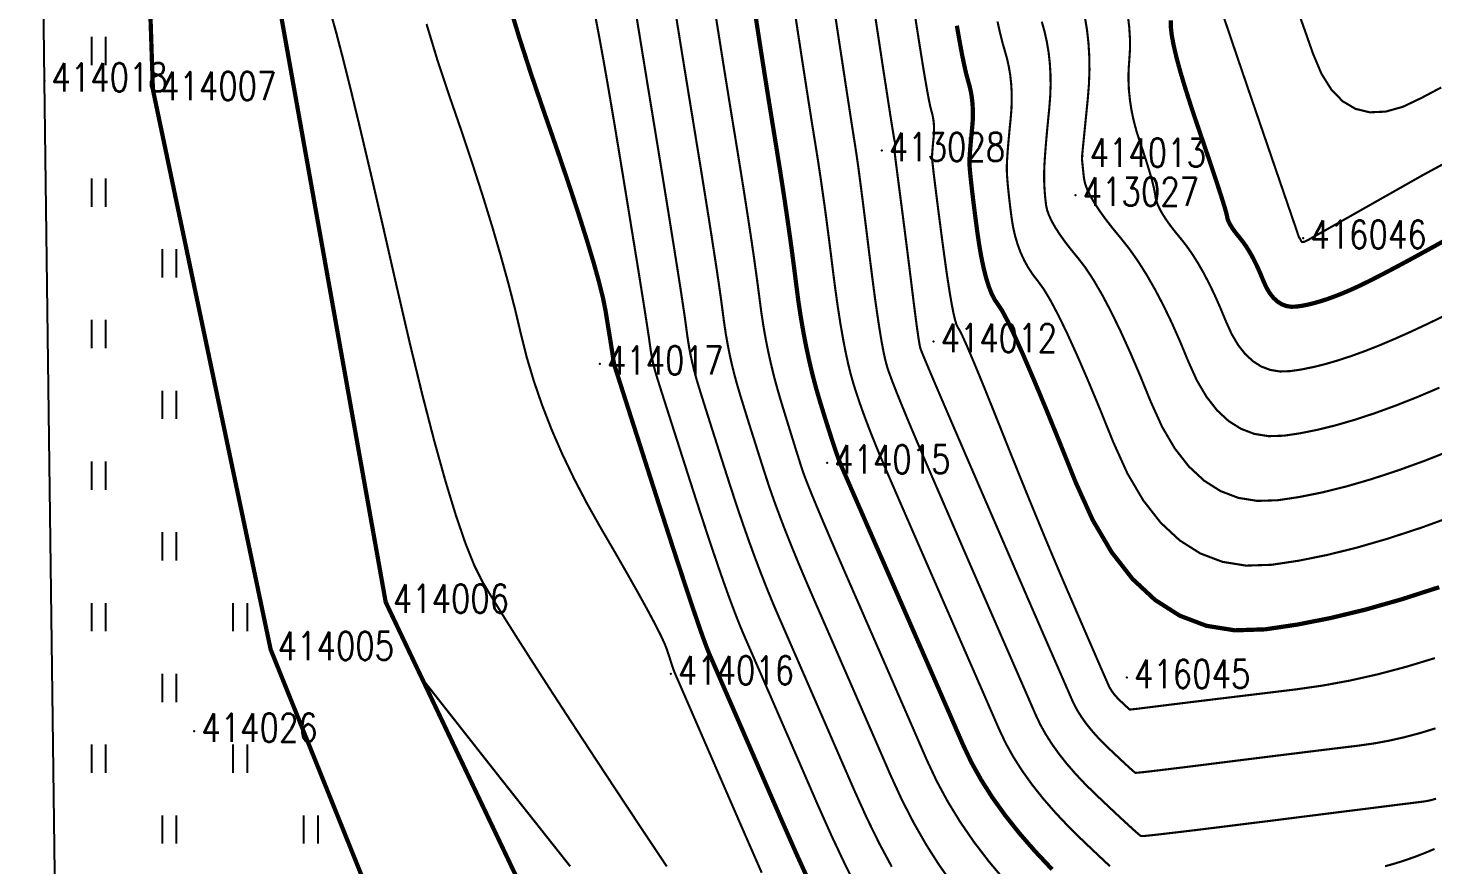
# Model space of a CAD drawing. Extents: x 871 to 1485, y 1110 to 1494.
# Drawn here: x 955.49 to 1005.14, y 1155.32 to 1184.88 of the extents above; entities that cross this region are included whole.
import ezdxf

# ---------------------------------------------------------------- set-up
doc = ezdxf.new("R2010")
doc.units = 0
doc.header["$LTSCALE"] = 0.5
doc.header["$PDSIZE"] = 0.2
doc.linetypes.add('X3', pattern=[5, 4, -1])
doc.layers.get('0').update_dxf_attribs({"linetype": 'CONTINUOUS'})
for name, color, linetype in [('DGX', 2, 'CONTINUOUS'), ('DLSS', 4, 'CONTINUOUS'), ('ZBTZ', 3, 'CONTINUOUS'), ('ZDH', 1, 'CONTINUOUS')]:
    doc.layers.add(name, color=color, linetype=linetype)
doc.styles.add('HZ', font='rs.shx', dxfattribs={"width": 0.8, "bigfont": 'hztxt.shx'})
doc.linetypes.add('1161', pattern='A,0,[149,AAA.SHX,S=0.15,R=0,X=0,Y=0],-1.6', length=1.6)

# ---------------------------------------------------------------- blocks, each defined once
blk = doc.blocks.new('gc323')
at = {"flags": 128}
for points in [[(-0.5, 0), (-0.5, 2)], [(0.5, 0), (0.5, 2)]]:
    blk.add_lwpolyline(points, dxfattribs=at)

msp = doc.modelspace()

# ---------------------------------------------------------------- linework, layer by layer
at = {"linetype": 'Continuous', "elevation": 10.434, "flags": 128}
msp.add_lwpolyline([(974.599, 1444.021), (976.622, 1297.17), (976.667, 1293.433), (977.082, 1260.359), (977.14, 1247.885), (987.302, 1248.093), (987.563, 1239.875), (979.366, 1239.67), (963.969, 1239.285), (964.736, 1230.673), (962.422, 1230.467), (963.264, 1211.145), (964.031, 1187.555), (968.129, 1164.597), (978.887, 1142.015), (988.427, 1127.787), (1013.14, 1137.603), (1027.097, 1144.743), (1039.656, 1152.3), (1045.268, 1155.482), (1064.515, 1166.983), (1082.553, 1177.399), (1093.084, 1183.61)], dxfattribs=at)
at = {"layer": 'DGX', "color": 3, "linetype": 'Continuous', "const_width": 0.15, "flags": 128}
for points, elevation in [([(983.15, 1154.608), (982.655, 1155.691), (982.117, 1156.91), (981.588, 1158.126), (981.119, 1159.205), (980.711, 1160.145), (980.362, 1160.946), (980.073, 1161.609), (979.845, 1162.134), (979.677, 1162.52), (979.568, 1162.768), (979.472, 1163.009), (979.338, 1163.371), (979.168, 1163.857), (978.961, 1164.465), (978.717, 1165.196), (978.437, 1166.049), (978.119, 1167.026), (977.765, 1168.124), (977.415, 1169.214), (977.111, 1170.163), (976.851, 1170.972), (976.637, 1171.64), (976.468, 1172.168), (976.344, 1172.555), (976.265, 1172.801), (976.232, 1172.907), (976.221, 1172.942), (976.212, 1172.979), (976.203, 1173.015), (976.194, 1173.052), (976.187, 1173.089), (976.18, 1173.127), (976.174, 1173.165), (976.169, 1173.203), (976.161, 1173.264), (976.145, 1173.367), (976.122, 1173.514), (976.092, 1173.703), (976.055, 1173.936), (976.01, 1174.212), (975.958, 1174.531), (975.899, 1174.893), (975.81, 1175.338), (975.669, 1175.907), (975.476, 1176.599), (975.23, 1177.416), (974.932, 1178.355), (974.582, 1179.419), (974.179, 1180.605), (973.724, 1181.916), (973.267, 1183.254), (972.856, 1184.522), (972.492, 1185.721)], 10), ([(991.685, 1155.161), (991.077, 1155.805), (990.522, 1156.443), (990.02, 1157.076), (989.57, 1157.703), (989.174, 1158.326), (988.829, 1158.943), (988.538, 1159.556), (988.265, 1160.182), (987.978, 1160.843), (987.675, 1161.537), (987.357, 1162.266), (987.024, 1163.029), (986.676, 1163.825), (986.313, 1164.656), (985.935, 1165.521), (985.57, 1166.354), (985.248, 1167.089), (984.969, 1167.727), (984.733, 1168.268), (984.539, 1168.712), (984.388, 1169.058), (984.279, 1169.306), (984.213, 1169.458), (984.163, 1169.582), (984.101, 1169.751), (984.027, 1169.963), (983.941, 1170.219), (983.844, 1170.519), (983.734, 1170.863), (983.613, 1171.251), (983.48, 1171.683), (983.345, 1172.144), (983.219, 1172.62), (983.102, 1173.11), (982.993, 1173.615), (982.893, 1174.134), (982.801, 1174.668), (982.718, 1175.216), (982.644, 1175.779), (982.572, 1176.355), (982.495, 1176.941), (982.413, 1177.539), (982.326, 1178.148), (982.235, 1178.768), (982.139, 1179.399), (982.038, 1180.04), (981.933, 1180.693), (981.826, 1181.353), (981.719, 1182.013), (981.613, 1182.675), (981.508, 1183.339), (981.404, 1184.004), (981.3, 1184.67), (981.198, 1185.338)], 12.5), ([(988.317, 1184.962), (988.414, 1184.409), (988.502, 1183.938), (988.582, 1183.548), (988.653, 1183.239), (988.716, 1183.01), (988.769, 1182.82), (988.813, 1182.626), (988.846, 1182.427), (988.869, 1182.223), (988.881, 1182.015), (988.884, 1181.802), (988.877, 1181.585), (988.859, 1181.363), (988.838, 1181.148), (988.819, 1180.951), (988.803, 1180.772), (988.789, 1180.612), (988.778, 1180.47), (988.77, 1180.347), (988.764, 1180.241), (988.761, 1180.154), (988.764, 1180.049), (988.776, 1179.888), (988.796, 1179.671), (988.825, 1179.399), (988.863, 1179.072), (988.909, 1178.689), (988.965, 1178.25), (989.029, 1177.756), (989.101, 1177.259), (989.178, 1176.809), (989.262, 1176.408), (989.351, 1176.054), (989.447, 1175.749), (989.548, 1175.491), (989.655, 1175.282), (989.769, 1175.12), (989.913, 1174.902), (990.115, 1174.522), (990.373, 1173.979), (990.688, 1173.275), (991.059, 1172.409), (991.488, 1171.381), (991.973, 1170.19), (992.514, 1168.838), (993.118, 1167.503), (993.788, 1166.364), (994.526, 1165.42), (995.33, 1164.672), (996.2, 1164.12), (997.138, 1163.764), (998.142, 1163.604), (999.214, 1163.639), (1000.344, 1163.806), (1001.524, 1164.038), (1002.755, 1164.335), (1004.037, 1164.699), (1005.369, 1165.128)], 15)]:
    msp.add_lwpolyline(points, dxfattribs=dict(at, elevation=elevation))
at = {"layer": 'DGX', "linetype": 'Continuous', "const_width": 0.075, "flags": 128}
for points, elevation in [([(978.065, 1155.262), (977.257, 1156.473), (976.367, 1157.818), (975.476, 1159.17), (974.667, 1160.404), (973.941, 1161.52), (973.298, 1162.518), (972.736, 1163.397), (972.258, 1164.158), (971.861, 1164.8), (971.547, 1165.324), (971.261, 1165.895), (970.948, 1166.677), (970.608, 1167.669), (970.241, 1168.873), (969.847, 1170.287), (969.427, 1171.912), (968.98, 1173.749), (968.506, 1175.796), (968.041, 1177.839), (967.619, 1179.661), (967.241, 1181.263), (966.907, 1182.645), (966.617, 1183.806), (966.371, 1184.747), (966.169, 1185.467)], 9), ([(984.81, 1154.454), (984.361, 1155.345), (983.891, 1156.34), (983.401, 1157.439), (982.923, 1158.539), (982.489, 1159.538), (982.098, 1160.435), (981.752, 1161.231), (981.449, 1161.927), (981.19, 1162.521), (980.975, 1163.013), (980.804, 1163.405), (980.646, 1163.781), (980.47, 1164.23), (980.275, 1164.749), (980.063, 1165.341), (979.833, 1166.003), (979.585, 1166.738), (979.319, 1167.544), (979.034, 1168.421), (978.757, 1169.286), (978.511, 1170.053), (978.297, 1170.722), (978.114, 1171.294), (977.963, 1171.768), (977.843, 1172.145), (977.755, 1172.425), (977.698, 1172.606), (977.659, 1172.74), (977.623, 1172.876), (977.589, 1173.012), (977.558, 1173.151), (977.531, 1173.29), (977.506, 1173.432), (977.484, 1173.574), (977.464, 1173.719), (977.433, 1173.944), (977.374, 1174.332), (977.289, 1174.88), (977.176, 1175.591), (977.036, 1176.463), (976.868, 1177.496), (976.674, 1178.691), (976.452, 1180.048), (976.228, 1181.407), (976.024, 1182.612), (975.841, 1183.66), (975.679, 1184.553), (975.538, 1185.291)], 10.5), ([(978.397, 1185.268), (978.507, 1184.582), (978.635, 1183.792), (978.78, 1182.898), (978.943, 1181.9), (979.123, 1180.798), (979.303, 1179.693), (979.464, 1178.688), (979.608, 1177.782), (979.733, 1176.976), (979.841, 1176.27), (979.93, 1175.663), (980.001, 1175.156), (980.054, 1174.749), (980.102, 1174.393), (980.156, 1174.041), (980.218, 1173.693), (980.286, 1173.348), (980.362, 1173.007), (980.445, 1172.67), (980.535, 1172.336), (980.632, 1172.006), (980.734, 1171.672), (980.841, 1171.327), (980.952, 1170.97), (981.068, 1170.602), (981.188, 1170.223), (981.312, 1169.832), (981.44, 1169.429), (981.573, 1169.015), (981.717, 1168.58), (981.881, 1168.115), (982.065, 1167.618), (982.268, 1167.091), (982.49, 1166.534), (982.732, 1165.946), (982.994, 1165.327), (983.275, 1164.677), (983.572, 1163.999), (983.88, 1163.294), (984.2, 1162.561), (984.531, 1161.802), (984.873, 1161.016), (985.227, 1160.204), (985.593, 1159.364), (985.97, 1158.497), (986.364, 1157.638), (986.783, 1156.821), (987.225, 1156.046), (987.691, 1155.314), (988.181, 1154.623)], 11.5), ([(993.727, 1155.272), (993.288, 1155.685), (992.785, 1156.161), (992.271, 1156.665), (991.798, 1157.166), (991.366, 1157.662), (990.975, 1158.155), (990.626, 1158.643), (990.317, 1159.128), (990.049, 1159.608), (989.822, 1160.085), (989.61, 1160.572), (989.386, 1161.086), (989.151, 1161.627), (988.903, 1162.194), (988.644, 1162.787), (988.373, 1163.407), (988.091, 1164.054), (987.796, 1164.727), (987.503, 1165.398), (987.223, 1166.038), (986.956, 1166.649), (986.703, 1167.229), (986.463, 1167.78), (986.237, 1168.3), (986.024, 1168.79), (985.825, 1169.25), (985.639, 1169.687), (985.464, 1170.108), (985.301, 1170.514), (985.15, 1170.904), (985.01, 1171.279), (984.883, 1171.638), (984.767, 1171.981), (984.663, 1172.309), (984.566, 1172.651), (984.471, 1173.037), (984.378, 1173.469), (984.286, 1173.945), (984.197, 1174.465), (984.109, 1175.03), (984.023, 1175.64), (983.939, 1176.294), (983.857, 1176.954), (983.777, 1177.58), (983.699, 1178.174), (983.623, 1178.734), (983.548, 1179.26), (983.476, 1179.754), (983.406, 1180.214), (983.338, 1180.641), (983.267, 1181.079), (983.188, 1181.57), (983.102, 1182.117), (983.008, 1182.717), (982.907, 1183.371), (982.798, 1184.08), (982.681, 1184.843), (982.557, 1185.661)], 13), ([(1005.255, 1157.658), (1005.159, 1157.628), (1005.064, 1157.603), (1004.97, 1157.582), (1004.876, 1157.565), (1004.783, 1157.552), (1004.623, 1157.532), (1004.325, 1157.495), (1003.89, 1157.441), (1003.319, 1157.369), (1002.61, 1157.28), (1001.764, 1157.174), (1000.781, 1157.05), (999.662, 1156.909), (998.547, 1156.77), (997.578, 1156.649), (996.755, 1156.548), (996.078, 1156.467), (995.547, 1156.405), (995.162, 1156.362), (994.924, 1156.339), (994.831, 1156.336), (994.789, 1156.364), (994.702, 1156.437), (994.569, 1156.554), (994.391, 1156.716), (994.167, 1156.922), (993.898, 1157.173), (993.584, 1157.469), (993.225, 1157.808), (992.857, 1158.169), (992.519, 1158.527), (992.21, 1158.882), (991.931, 1159.234), (991.681, 1159.583), (991.46, 1159.93), (991.268, 1160.273), (991.106, 1160.614), (990.955, 1160.962), (990.795, 1161.33), (990.626, 1161.716), (990.449, 1162.122), (990.264, 1162.546), (990.07, 1162.989), (989.868, 1163.451), (989.658, 1163.932), (989.435, 1164.442), (989.197, 1164.988), (988.943, 1165.571), (988.673, 1166.191), (988.388, 1166.848), (988.087, 1167.542), (987.77, 1168.274), (987.437, 1169.042), (987.114, 1169.791), (986.826, 1170.466), (986.574, 1171.065), (986.358, 1171.589), (986.177, 1172.038), (986.031, 1172.412), (985.921, 1172.71), (985.846, 1172.934), (985.787, 1173.157), (985.723, 1173.455), (985.653, 1173.828), (985.579, 1174.275), (985.5, 1174.796), (985.416, 1175.393), (985.328, 1176.064), (985.234, 1176.809), (985.142, 1177.553), (985.059, 1178.219), (984.985, 1178.808), (984.919, 1179.32), (984.862, 1179.753), (984.814, 1180.109), (984.774, 1180.388), (984.743, 1180.589), (984.709, 1180.805), (984.658, 1181.128), (984.591, 1181.558), (984.509, 1182.095), (984.41, 1182.739), (984.296, 1183.491), (984.165, 1184.349), (984.019, 1185.315)], 13.5), ([(1005.235, 1160.141), (1004.683, 1159.973), (1004.135, 1159.828), (1003.592, 1159.706), (1003.053, 1159.607), (1002.519, 1159.532), (1001.976, 1159.466), (1001.41, 1159.397), (1000.821, 1159.325), (1000.21, 1159.249), (999.575, 1159.171), (998.918, 1159.089), (998.238, 1159.004), (997.535, 1158.916), (996.864, 1158.832), (996.282, 1158.759), (995.787, 1158.699), (995.38, 1158.65), (995.061, 1158.612), (994.829, 1158.587), (994.686, 1158.573), (994.63, 1158.571), (994.605, 1158.588), (994.552, 1158.631), (994.472, 1158.702), (994.365, 1158.799), (994.231, 1158.923), (994.069, 1159.074), (993.88, 1159.252), (993.664, 1159.456), (993.443, 1159.673), (993.24, 1159.888), (993.054, 1160.102), (992.886, 1160.313), (992.736, 1160.523), (992.603, 1160.732), (992.488, 1160.938), (992.39, 1161.143), (992.299, 1161.353), (992.203, 1161.574), (992.102, 1161.806), (991.995, 1162.05), (991.884, 1162.305), (991.768, 1162.571), (991.646, 1162.849), (991.52, 1163.138), (991.368, 1163.485), (991.172, 1163.937), (990.93, 1164.492), (990.644, 1165.152), (990.312, 1165.916), (989.936, 1166.785), (989.515, 1167.757), (989.048, 1168.834), (988.589, 1169.896), (988.189, 1170.823), (987.848, 1171.616), (987.566, 1172.273), (987.343, 1172.797), (987.18, 1173.186), (987.075, 1173.44), (987.03, 1173.559), (987.011, 1173.636), (986.988, 1173.763), (986.959, 1173.94), (986.926, 1174.167), (986.888, 1174.444), (986.845, 1174.771), (986.797, 1175.148), (986.744, 1175.574), (986.689, 1176.022), (986.634, 1176.461), (986.58, 1176.891), (986.527, 1177.313), (986.474, 1177.726), (986.422, 1178.131), (986.371, 1178.528), (986.32, 1178.915), (986.273, 1179.276), (986.232, 1179.59), (986.197, 1179.857), (986.169, 1180.078), (986.147, 1180.252), (986.131, 1180.38), (986.122, 1180.461), (986.119, 1180.496), (986.12, 1180.509), (986.12, 1180.524), (986.122, 1180.542), (986.123, 1180.563), (986.125, 1180.587), (986.128, 1180.613), (986.13, 1180.642), (986.134, 1180.674), (986.136, 1180.707), (986.137, 1180.739), (986.137, 1180.77), (986.135, 1180.801), (986.132, 1180.831), (986.127, 1180.86), (986.12, 1180.889), (986.112, 1180.917), (986.094, 1181.011), (986.056, 1181.238), (985.998, 1181.597), (985.921, 1182.09), (985.825, 1182.715), (985.708, 1183.472), (985.573, 1184.363), (985.417, 1185.386)], 14), ([(986.835, 1185.336), (986.96, 1184.534), (987.071, 1183.838), (987.167, 1183.25), (987.25, 1182.768), (987.319, 1182.393), (987.374, 1182.125), (987.414, 1181.964), (987.445, 1181.855), (987.47, 1181.743), (987.489, 1181.629), (987.502, 1181.512), (987.509, 1181.393), (987.511, 1181.271), (987.506, 1181.146), (987.496, 1181.018), (987.484, 1180.895), (987.473, 1180.782), (987.464, 1180.68), (987.456, 1180.588), (987.45, 1180.506), (987.445, 1180.435), (987.442, 1180.375), (987.44, 1180.325), (987.445, 1180.239), (987.462, 1180.071), (987.49, 1179.82), (987.53, 1179.487), (987.582, 1179.071), (987.645, 1178.572), (987.72, 1177.992), (987.807, 1177.328), (987.897, 1176.665), (987.98, 1176.082), (988.058, 1175.582), (988.129, 1175.163), (988.194, 1174.825), (988.254, 1174.569), (988.307, 1174.395), (988.354, 1174.302), (988.416, 1174.2), (988.515, 1174), (988.651, 1173.7), (988.822, 1173.301), (989.031, 1172.802), (989.276, 1172.205), (989.557, 1171.508), (989.876, 1170.712), (990.206, 1169.884), (990.526, 1169.09), (990.835, 1168.329), (991.133, 1167.603), (991.42, 1166.91), (991.695, 1166.252), (991.96, 1165.627), (992.214, 1165.036), (992.45, 1164.492), (992.66, 1164.008), (992.844, 1163.582), (993.003, 1163.216), (993.136, 1162.909), (993.243, 1162.662), (993.325, 1162.473), (993.381, 1162.344), (993.424, 1162.247), (993.465, 1162.153), (993.504, 1162.064), (993.542, 1161.978), (993.577, 1161.896), (993.612, 1161.817), (993.644, 1161.743), (993.675, 1161.672), (993.707, 1161.603), (993.746, 1161.534), (993.791, 1161.463), (993.842, 1161.393), (993.898, 1161.321), (993.961, 1161.249), (994.029, 1161.177), (994.104, 1161.104), (994.177, 1161.035), (994.24, 1160.975), (994.295, 1160.924), (994.34, 1160.883), (994.376, 1160.85), (994.403, 1160.826), (994.421, 1160.811), (994.429, 1160.806), (994.448, 1160.806), (994.496, 1160.811), (994.574, 1160.82), (994.682, 1160.832), (994.819, 1160.849), (994.985, 1160.869), (995.182, 1160.894), (995.408, 1160.922), (995.694, 1160.958), (996.072, 1161.004), (996.54, 1161.062), (997.101, 1161.13), (997.752, 1161.209), (998.495, 1161.299), (999.329, 1161.4), (1000.255, 1161.512), (1001.23, 1161.65), (1002.214, 1161.83), (1003.206, 1162.053), (1004.207, 1162.318), (1005.216, 1162.624)], 14.5), ([(981.419, 1155.042), (980.833, 1156.381), (980.253, 1157.714), (979.75, 1158.872), (979.323, 1159.854), (978.972, 1160.661), (978.698, 1161.292), (978.5, 1161.747), (978.378, 1162.028), (978.333, 1162.132), (978.322, 1162.159), (978.306, 1162.206), (978.283, 1162.272), (978.254, 1162.358), (978.219, 1162.465), (978.178, 1162.591), (978.131, 1162.736), (978.077, 1162.902), (977.992, 1163.123), (977.848, 1163.433), (977.645, 1163.833), (977.384, 1164.322), (977.065, 1164.901), (976.687, 1165.57), (976.251, 1166.329), (975.756, 1167.177), (975.253, 1168.067), (974.792, 1168.949), (974.372, 1169.825), (973.994, 1170.693), (973.659, 1171.554), (973.365, 1172.409), (973.112, 1173.256), (972.902, 1174.097), (972.697, 1174.96), (972.461, 1175.875), (972.193, 1176.841), (971.895, 1177.86), (971.565, 1178.931), (971.204, 1180.054), (970.812, 1181.229), (970.388, 1182.455), (969.964, 1183.723), (969.571, 1185.022)], 9.5), ([(986.018, 1155.25), (985.572, 1156.083), (985.128, 1156.989), (984.686, 1157.968), (984.258, 1158.951), (983.858, 1159.871), (983.486, 1160.726), (983.141, 1161.517), (982.824, 1162.244), (982.535, 1162.907), (982.274, 1163.506), (982.04, 1164.041), (981.82, 1164.554), (981.601, 1165.088), (981.383, 1165.642), (981.165, 1166.216), (980.949, 1166.811), (980.733, 1167.426), (980.518, 1168.062), (980.303, 1168.718), (980.098, 1169.357), (979.911, 1169.942), (979.742, 1170.472), (979.591, 1170.948), (979.458, 1171.369), (979.342, 1171.736), (979.245, 1172.048), (979.165, 1172.306), (979.097, 1172.538), (979.034, 1172.773), (978.976, 1173.01), (978.922, 1173.249), (978.874, 1173.491), (978.831, 1173.736), (978.793, 1173.984), (978.759, 1174.234), (978.716, 1174.557), (978.648, 1175.024), (978.555, 1175.635), (978.437, 1176.39), (978.294, 1177.289), (978.127, 1178.332), (977.935, 1179.519), (977.718, 1180.85), (977.501, 1182.174), (977.31, 1183.341), (977.146, 1184.351), (977.007, 1185.204)], 11), ([(990.023, 1154.759), (989.447, 1155.442), (988.916, 1156.137), (988.432, 1156.842), (987.993, 1157.559), (987.601, 1158.287), (987.254, 1159.026), (986.928, 1159.776), (986.597, 1160.537), (986.261, 1161.307), (985.921, 1162.088), (985.575, 1162.879), (985.225, 1163.68), (984.871, 1164.492), (984.511, 1165.313), (984.168, 1166.099), (983.864, 1166.804), (983.598, 1167.426), (983.37, 1167.967), (983.18, 1168.426), (983.029, 1168.803), (982.916, 1169.098), (982.842, 1169.312), (982.781, 1169.501), (982.712, 1169.721), (982.633, 1169.973), (982.545, 1170.256), (982.447, 1170.571), (982.34, 1170.918), (982.224, 1171.296), (982.098, 1171.706), (981.973, 1172.134), (981.856, 1172.567), (981.749, 1173.004), (981.65, 1173.447), (981.561, 1173.894), (981.481, 1174.346), (981.411, 1174.802), (981.349, 1175.264), (981.286, 1175.755), (981.212, 1176.302), (981.127, 1176.904), (981.03, 1177.562), (980.921, 1178.275), (980.802, 1179.043), (980.67, 1179.867), (980.528, 1180.746), (980.384, 1181.626), (980.249, 1182.456), (980.124, 1183.234), (980.008, 1183.96), (979.901, 1184.636), (979.803, 1185.259)], 12), ([(989.754, 1185.108), (989.845, 1184.703), (989.933, 1184.352), (990.018, 1184.057), (990.094, 1183.786), (990.155, 1183.509), (990.203, 1183.225), (990.235, 1182.934), (990.254, 1182.637), (990.258, 1182.334), (990.247, 1182.024), (990.222, 1181.707), (990.191, 1181.4), (990.165, 1181.12), (990.142, 1180.865), (990.122, 1180.636), (990.107, 1180.434), (990.095, 1180.258), (990.087, 1180.108), (990.083, 1179.983), (990.083, 1179.858), (990.089, 1179.704), (990.102, 1179.522), (990.12, 1179.312), (990.144, 1179.072), (990.174, 1178.805), (990.209, 1178.509), (990.251, 1178.184), (990.304, 1177.853), (990.376, 1177.536), (990.466, 1177.233), (990.573, 1176.945), (990.699, 1176.672), (990.842, 1176.413), (991.004, 1176.168), (991.183, 1175.938), (991.39, 1175.655), (991.632, 1175.249), (991.911, 1174.722), (992.225, 1174.074), (992.575, 1173.303), (992.961, 1172.411), (993.384, 1171.397), (993.842, 1170.261), (994.346, 1169.146), (994.906, 1168.194), (995.521, 1167.407), (996.193, 1166.782), (996.92, 1166.321), (997.703, 1166.024), (998.541, 1165.89), (999.436, 1165.919), (1000.385, 1166.061), (1001.387, 1166.262), (1002.443, 1166.522), (1003.552, 1166.843), (1004.714, 1167.223), (1005.929, 1167.664)], 15.5), ([(1005.202, 1155.882), (1004.839, 1155.731), (1004.483, 1155.594), (1004.133, 1155.472), (1003.79, 1155.364), (1003.453, 1155.271)], 13)]:
    msp.add_lwpolyline(points, dxfattribs=dict(at, elevation=elevation))
for points in [[(1005.375, 1172.176), (1004.576, 1171.837), (1003.808, 1171.535), (1003.073, 1171.268), (1002.37, 1171.038), (1001.699, 1170.844), (1001.061, 1170.686), (1000.455, 1170.565), (999.88, 1170.479), (999.339, 1170.462), (998.832, 1170.543), (998.358, 1170.723), (997.919, 1171.001), (997.512, 1171.379), (997.14, 1171.856), (996.801, 1172.431), (996.497, 1173.106), (996.207, 1173.807), (995.916, 1174.463), (995.622, 1175.074), (995.325, 1175.64), (995.026, 1176.161), (994.725, 1176.637), (994.421, 1177.068), (994.115, 1177.454), (993.825, 1177.805), (993.572, 1178.131), (993.355, 1178.433), (993.174, 1178.709), (993.029, 1178.962), (992.92, 1179.189), (992.848, 1179.392), (992.811, 1179.57), (992.794, 1179.726), (992.779, 1179.863), (992.767, 1179.982), (992.757, 1180.082), (992.749, 1180.162), (992.743, 1180.224), (992.74, 1180.268), (992.739, 1180.292), (992.743, 1180.338), (992.753, 1180.446), (992.769, 1180.616), (992.792, 1180.848), (992.821, 1181.142), (992.857, 1181.498), (992.899, 1181.916), (992.947, 1182.396), (992.987, 1182.901), (993.005, 1183.397), (992.998, 1183.882), (992.969, 1184.356), (992.917, 1184.82), (992.841, 1185.274)], [(1005.514, 1174.698), (1004.929, 1174.416), (1004.359, 1174.15), (1003.803, 1173.902), (1003.264, 1173.674), (1002.748, 1173.47), (1002.253, 1173.291), (1001.779, 1173.136), (1001.328, 1173.005), (1000.898, 1172.899), (1000.489, 1172.817), (1000.103, 1172.76), (999.738, 1172.747), (999.397, 1172.802), (999.078, 1172.923), (998.782, 1173.111), (998.508, 1173.365), (998.257, 1173.686), (998.029, 1174.074), (997.824, 1174.528), (997.629, 1175), (997.433, 1175.442), (997.235, 1175.854), (997.035, 1176.235), (996.834, 1176.586), (996.631, 1176.906), (996.426, 1177.197), (996.22, 1177.456), (996.025, 1177.693), (995.854, 1177.915), (995.708, 1178.122), (995.585, 1178.313), (995.487, 1178.489), (995.413, 1178.65), (995.363, 1178.795), (995.337, 1178.925), (995.317, 1179.063), (995.282, 1179.232), (995.233, 1179.432), (995.17, 1179.662), (995.093, 1179.922), (995.002, 1180.214), (994.897, 1180.536), (994.777, 1180.889), (994.661, 1181.256), (994.565, 1181.621), (994.489, 1181.983), (994.434, 1182.344), (994.398, 1182.702), (994.383, 1183.058), (994.388, 1183.412), (994.414, 1183.764), (994.437, 1184.124), (994.436, 1184.504), (994.411, 1184.904), (994.362, 1185.323)], [(1005.728, 1180.194), (1004.742, 1179.658), (1003.799, 1179.124), (1002.98, 1178.661), (1002.285, 1178.267), (1001.712, 1177.944), (1001.264, 1177.691), (1000.938, 1177.509), (1000.737, 1177.396), (1000.658, 1177.354), (1000.642, 1177.347), (1000.627, 1177.341), (1000.612, 1177.336), (1000.598, 1177.331), (1000.584, 1177.327), (1000.571, 1177.324), (1000.559, 1177.321), (1000.547, 1177.32), (1000.536, 1177.319), (1000.526, 1177.321), (1000.516, 1177.325), (1000.507, 1177.33), (1000.499, 1177.338), (1000.492, 1177.348), (1000.485, 1177.359), (1000.479, 1177.373), (1000.473, 1177.387), (1000.467, 1177.4), (1000.461, 1177.413), (1000.455, 1177.424), (1000.449, 1177.435), (1000.443, 1177.444), (1000.437, 1177.453), (1000.43, 1177.461), (1000.425, 1177.468), (1000.419, 1177.475), (1000.415, 1177.481), (1000.411, 1177.487), (1000.408, 1177.492), (1000.406, 1177.497), (1000.405, 1177.501), (1000.404, 1177.505), (1000.38, 1177.578), (1000.308, 1177.79), (1000.188, 1178.141), (1000.02, 1178.631), (999.804, 1179.26), (999.541, 1180.027), (999.23, 1180.934), (998.871, 1181.979), (998.513, 1183.026), (998.202, 1183.936), (997.94, 1184.709), (997.725, 1185.346)], [(1005.439, 1182.78), (1004.743, 1182.412), (1004.081, 1182.096), (1003.471, 1181.926), (1002.913, 1181.902), (1002.407, 1182.025), (1001.953, 1182.294), (1001.552, 1182.71), (1001.202, 1183.271), (1000.904, 1183.98), (1000.634, 1184.75), (1000.368, 1185.499)], [(1005.887, 1170), (1004.869, 1169.599), (1003.893, 1169.246), (1002.961, 1168.941), (1002.071, 1168.683), (1001.224, 1168.474), (1000.42, 1168.313), (999.658, 1168.199), (998.94, 1168.176), (998.267, 1168.283), (997.639, 1168.522), (997.056, 1168.892), (996.517, 1169.393), (996.023, 1170.025), (995.574, 1170.789), (995.169, 1171.683), (994.795, 1172.603), (994.435, 1173.441), (994.091, 1174.197), (993.762, 1174.872), (993.448, 1175.465), (993.15, 1175.977), (992.866, 1176.408), (992.598, 1176.757), (992.352, 1177.055), (992.136, 1177.335), (991.951, 1177.595), (991.795, 1177.837), (991.67, 1178.059), (991.574, 1178.263), (991.508, 1178.447), (991.473, 1178.612), (991.454, 1178.767), (991.438, 1178.921), (991.425, 1179.073), (991.415, 1179.224), (991.407, 1179.373), (991.403, 1179.521), (991.402, 1179.668), (991.404, 1179.813), (991.409, 1179.974), (991.42, 1180.169), (991.435, 1180.398), (991.455, 1180.661), (991.48, 1180.958), (991.51, 1181.288), (991.545, 1181.653), (991.585, 1182.051), (991.617, 1182.463), (991.631, 1182.865), (991.626, 1183.26), (991.602, 1183.645), (991.56, 1184.023), (991.498, 1184.391), (991.418, 1184.752), (991.319, 1185.104)], [(974.65, 1155.267), (972.188, 1158.375), (969.415, 1161.897)]]:
    msp.add_lwpolyline(points, dxfattribs=at)
at = {"layer": 'DGX', "color": 3, "linetype": 'Continuous', "const_width": 0.15, "flags": 128}
msp.add_lwpolyline([(1005.895, 1177.559), (1005.165, 1177.153), (1004.504, 1176.79), (1003.912, 1176.471), (1003.389, 1176.195), (1002.934, 1175.962), (1002.548, 1175.773), (1002.231, 1175.628), (1001.953, 1175.51), (1001.687, 1175.406), (1001.432, 1175.313), (1001.188, 1175.233), (1000.956, 1175.166), (1000.734, 1175.111), (1000.524, 1175.069), (1000.325, 1175.04), (1000.137, 1175.033), (999.961, 1175.061), (999.797, 1175.124), (999.644, 1175.221), (999.504, 1175.352), (999.374, 1175.517), (999.257, 1175.716), (999.151, 1175.95), (999.051, 1176.194), (998.95, 1176.421), (998.848, 1176.633), (998.745, 1176.83), (998.641, 1177.01), (998.537, 1177.175), (998.431, 1177.325), (998.325, 1177.459), (998.225, 1177.581), (998.137, 1177.695), (998.061, 1177.801), (997.998, 1177.9), (997.948, 1177.99), (997.91, 1178.073), (997.884, 1178.148), (997.871, 1178.215), (997.848, 1178.321), (997.795, 1178.511), (997.71, 1178.786), (997.595, 1179.146), (997.449, 1179.591), (997.272, 1180.121), (997.063, 1180.735), (996.824, 1181.434), (996.587, 1182.141), (996.384, 1182.778), (996.214, 1183.346), (996.079, 1183.845), (995.979, 1184.274), (995.912, 1184.634), (995.88, 1184.925), (995.882, 1185.146)], dxfattribs=at)
at = {"layer": 'DLSS', "linetype": 'X3', "const_width": 0.15, "flags": 128}
for points, elevation in [([(988.427, 1127.787), (978.887, 1142.015), (968.129, 1164.597), (964.031, 1187.555), (963.264, 1211.145), (962.422, 1230.467)], 6.63), ([(982.42, 1126.52), (981.738, 1129.303), (974.102, 1141.398), (968.285, 1152.439), (964.061, 1162.931), (959.9, 1182.702), (958.748, 1216.93), (958.298, 1230.287)], 6.597)]:
    msp.add_lwpolyline(points, dxfattribs=dict(at, elevation=elevation))
at = {"layer": 'ZBTZ', "linetype": '1161', "elevation": 8.192, "flags": 128}
msp.add_lwpolyline([(956.672, 1134.149), (956.62, 1140.622), (956.062, 1183.016), (955.488, 1230.165), (958.298, 1230.287), (958.748, 1216.93), (959.9, 1182.702), (964.061, 1162.931), (968.285, 1152.439), (974.102, 1141.398), (981.738, 1129.303), (982.42, 1126.52), (973.876, 1124.275), (973.004, 1129.978), (971.056, 1129.709), (965.256, 1127.753), (966.087, 1122.95), (956.718, 1121.069)], close=True, dxfattribs=at)
at = {"layer": 'ZDH', "linetype": 'Continuous'}
for p in [(956.062, 1183.016, 8.892), (959.9, 1182.702, 8.813), (985.662, 1180.555, 13.827), (992.759, 1180.351, 16.507), (992.514, 1178.977, 16.426), (1000.561, 1177.461, 18.031), (987.491, 1173.803, 14.195), (975.698, 1173.016, 9.818), (983.73, 1169.52, 12.35), (968.129, 1164.597, 8.637), (964.061, 1162.931, 8.614), (978.204, 1162.066, 9.448), (994.327, 1161.941, 14.754), (961.36, 1160.04, 8.848)]:
    msp.add_point(p, dxfattribs=at)

# ---------------------------------------------------------------- block references
at = {"layer": 'ZBTZ', "linetype": 'Continuous', "xscale": 0.5, "yscale": 0.5}
for p in [(957.988, 1183.569), (957.988, 1178.569), (960.488, 1176.069), (957.988, 1173.569), (960.488, 1171.069), (957.988, 1168.569), (960.488, 1166.069), (957.988, 1163.569), (962.988, 1163.569), (960.488, 1161.069), (957.988, 1158.569), (962.988, 1158.569), (960.488, 1156.069), (965.488, 1156.069)]:
    msp.add_blockref('gc323', p, dxfattribs=at)

# ---------------------------------------------------------------- texts
at = {"layer": 'ZDH', "linetype": 'Continuous', "style": 'HZ', "width": 0.8}
for s, p in [('414018', (956.312, 1182.641, 8.892)), ('414007', (960.15, 1182.327, 8.813)), ('413028', (985.912, 1180.18, 13.827)), ('414013', (993.009, 1179.976, 16.507)), ('413027', (992.764, 1178.602, 16.426)), ('416046', (1000.811, 1177.086, 18.031)), ('414012', (987.741, 1173.428, 14.195)), ('414017', (975.948, 1172.641, 9.818)), ('414015', (983.98, 1169.145, 12.35)), ('414006', (968.379, 1164.222, 8.637)), ('414005', (964.311, 1162.556, 8.614)), ('414016', (978.454, 1161.691, 9.448)), ('416045', (994.577, 1161.566, 14.754)), ('414026', (961.61, 1159.665, 8.848))]:
    msp.add_text(s, height=1, dxfattribs=at).set_placement(p)

doc.saveas('drawing.dxf')
